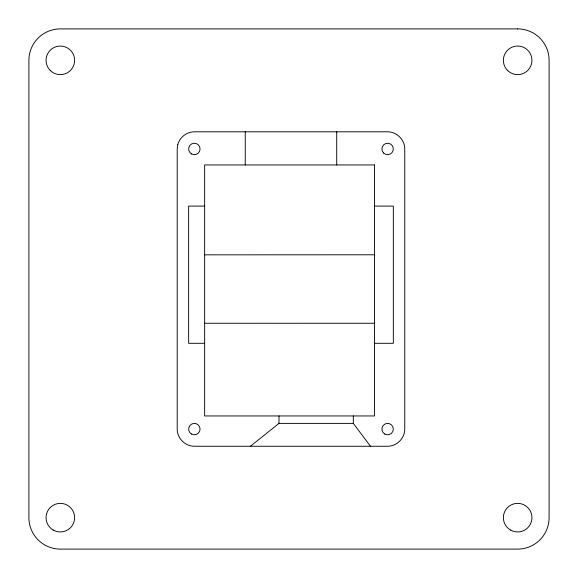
<?xml version="1.0" encoding="UTF-8"?>
<svg xmlns="http://www.w3.org/2000/svg" width="578" height="578" viewBox="0 0 578 578"><rect width="100%" height="100%" fill="white"/><g stroke="black" fill="none" stroke-linecap="round" stroke-linejoin="round"><path stroke-width="0.87" d="M250.411 446.252L278.993 423.385L353.31 423.385L370.462 446.252M204.641 206.108L188.638 206.108L188.638 343.303L204.641 343.303M374.465 206.108L393.329 206.108L393.329 343.303L374.465 343.303M204.641 254.84L374.465 254.79M204.641 323.275L374.465 323.254M353.31 415.95L353.31 423.385M336.714 131.798L336.714 164.954M278.993 415.95L278.993 423.385M245.245 131.798L245.245 164.954M177.786 144.507L177.2 148.943L177.2 429.1C177.143 438.276 185.177 446.31 194.353 446.252L387.607 446.252C396.79 446.31 404.817 438.276 404.759 429.1L404.759 148.943C404.817 139.768 396.79 131.741 387.607 131.798L194.353 131.798C186.773 131.842 179.787 137.196 177.786 144.507M517.657 28.9L60.343 28.9A31.443 31.443 0 0 0 28.9 60.343L28.9 517.657A31.443 31.443 0 0 0 60.343 549.1L517.657 549.1A31.443 31.443 0 0 0 549.1 517.657L549.1 60.343A31.443 31.443 0 0 0 517.657 28.9M374.465 164.954L204.641 164.954L204.641 415.95L374.465 415.95L374.465 164.954M50.235 70.444A14.291 14.291 0 0 0 74.143 64.042A14.291 14.291 0 0 0 56.644 46.536A14.291 14.291 0 0 0 50.235 70.444M53.198 530.033A14.291 14.291 0 0 0 74.634 517.657A14.291 14.291 0 0 0 53.198 505.28A14.291 14.291 0 0 0 53.198 530.033M507.556 70.444A14.291 14.291 0 0 0 531.464 64.042A14.291 14.291 0 0 0 513.958 46.536A14.291 14.291 0 0 0 507.556 70.444M510.511 530.033A14.291 14.291 0 0 0 531.948 517.657A14.291 14.291 0 0 0 510.511 505.28A14.291 14.291 0 0 0 510.511 530.033M383.568 152.989A5.715 5.715 0 0 0 393.134 150.424A5.715 5.715 0 0 0 386.133 143.423A5.715 5.715 0 0 0 383.568 152.989M384.753 434.049A5.715 5.715 0 0 0 393.329 429.1A5.715 5.715 0 0 0 384.753 424.151A5.715 5.715 0 0 0 384.753 434.049M191.491 153.9A5.715 5.715 0 0 0 200.067 148.943A5.715 5.715 0 0 0 191.491 143.994A5.715 5.715 0 0 0 191.491 153.9M191.491 434.049A5.715 5.715 0 0 0 200.067 429.1A5.715 5.715 0 0 0 191.491 424.151A5.715 5.715 0 0 0 191.491 434.049"/></g></svg>
